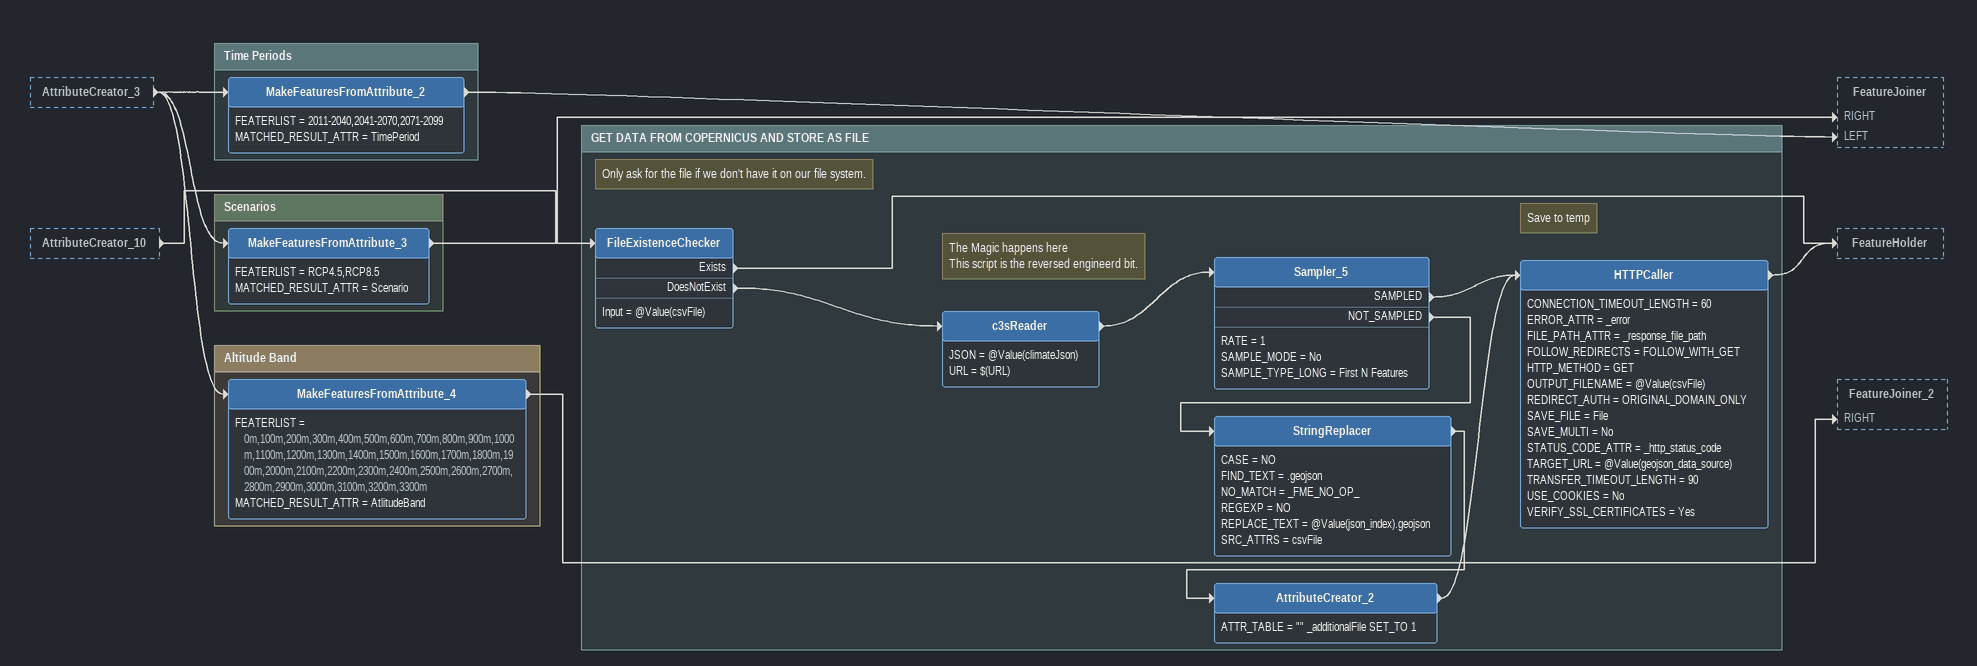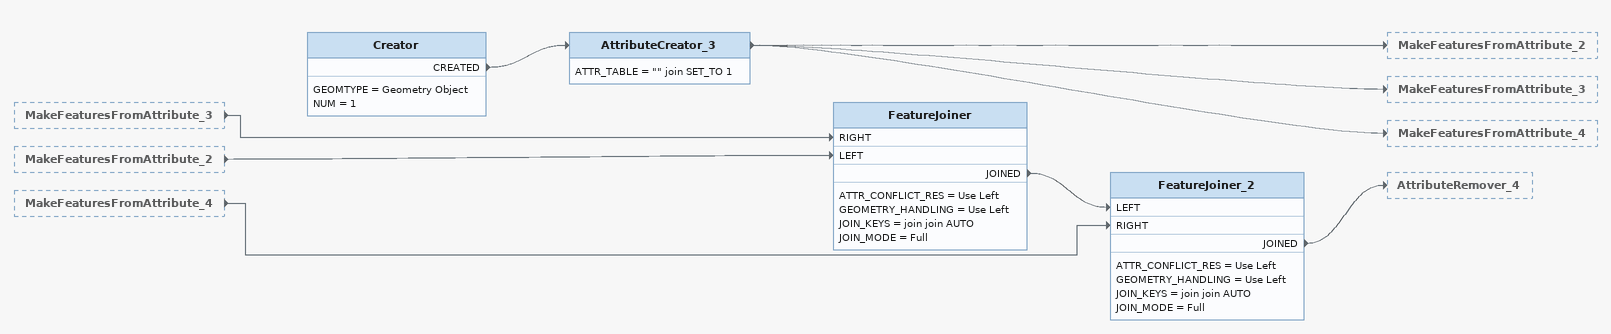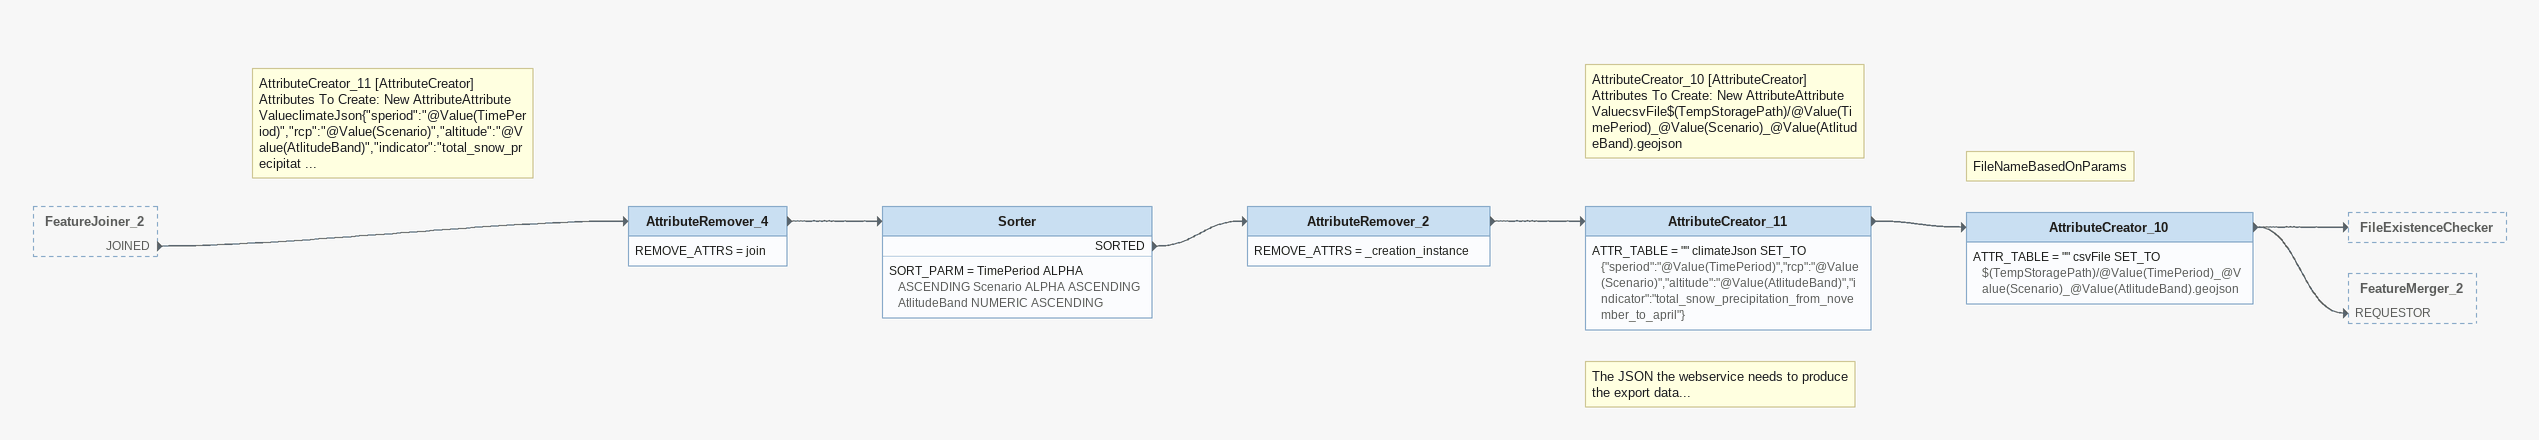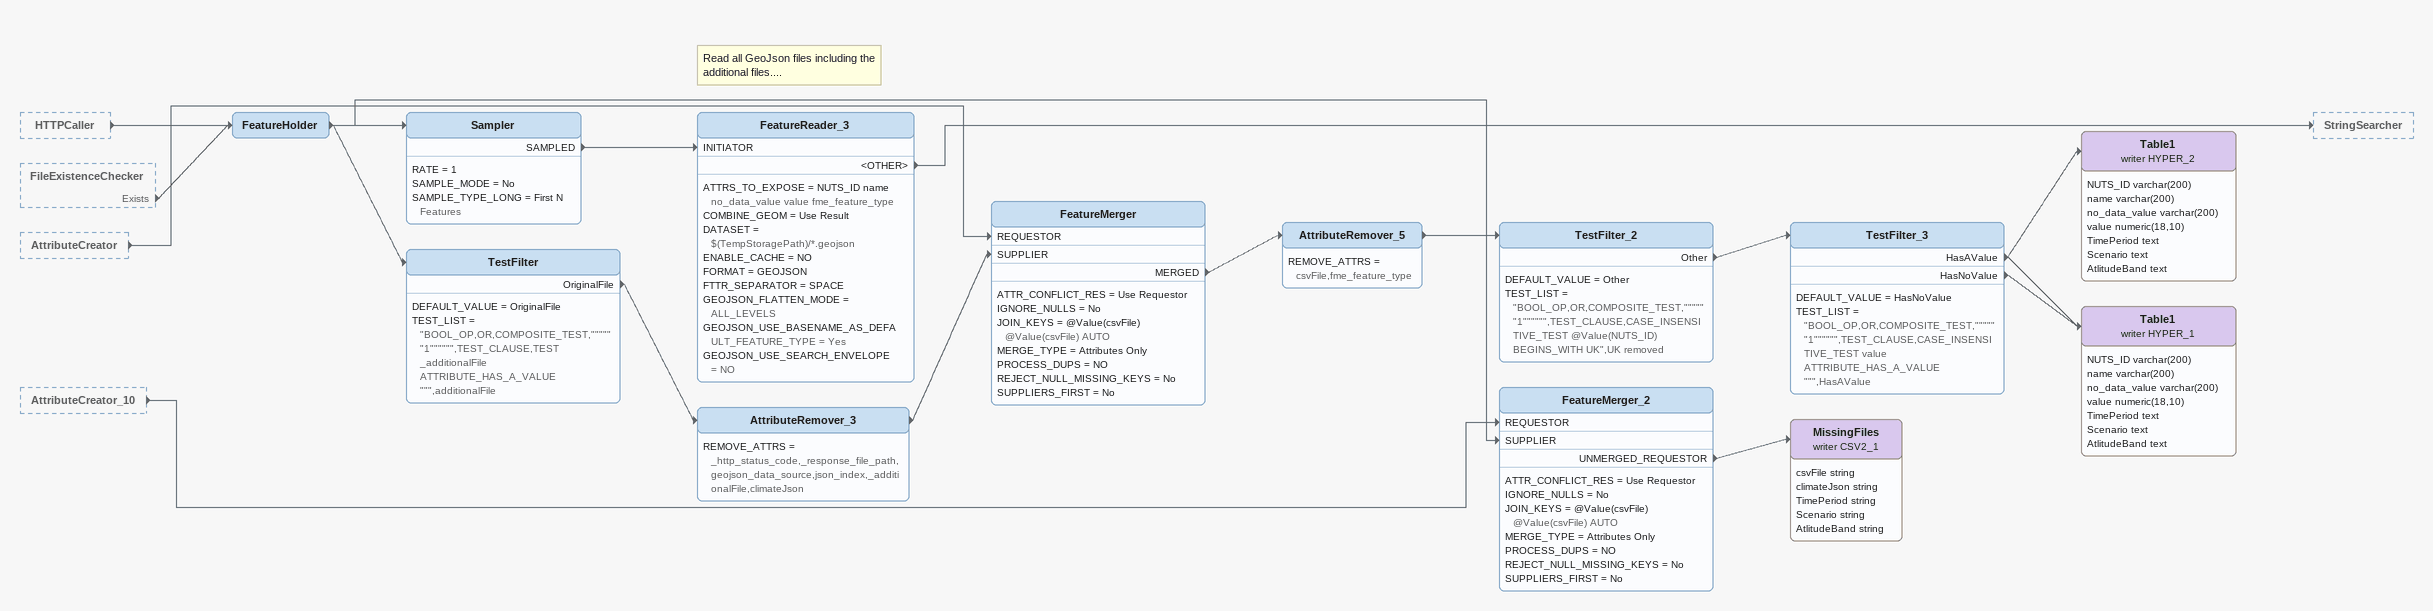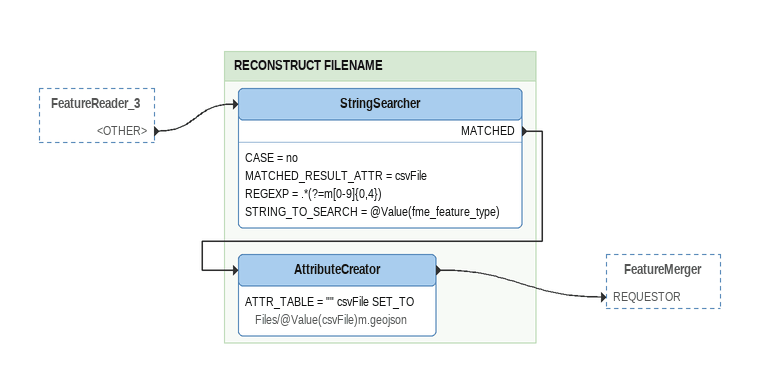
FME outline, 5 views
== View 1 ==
AttributeCreator_3 [outside]
    -> MakeFeaturesFromAttribute_2
    -> MakeFeaturesFromAttribute_3
    -> MakeFeaturesFromAttribute_4
AttributeCreator_10 [outside]
    -> FileExistenceChecker

Bookmark: Time Periods
MakeFeaturesFromAttribute_2
    FEATERLIST = 2011-2040,2041-2070,2071-2099
    MATCHED_RESULT_ATTR = TimePeriod
    -> FeatureJoiner [LEFT]

Bookmark: Scenarios
MakeFeaturesFromAttribute_3
    FEATERLIST = RCP4.5,RCP8.5
    MATCHED_RESULT_ATTR = Scenario
    -> FeatureJoiner [RIGHT]

Bookmark: Altitude Band
MakeFeaturesFromAttribute_4
    FEATERLIST = 0m,100m,200m,300m,400m,500m,600m,700m,800m,900m,1000m,1100m,1200m,1300m,1400m,1500m,1600m,1700m,1800m,1900m,2000m,2100m,2200m,2300m,2400m,2500m,2600m,2700m,2800m,2900m,3000m,3100m,3200m,3300m
    MATCHED_RESULT_ATTR = AtlitudeBand
    -> FeatureJoiner_2 [RIGHT]

Bookmark: GET DATA FROM COPERNICUS AND STORE AS FILE
Note: Only ask for the file if we don't have it on our file system.
FileExistenceChecker
    Input = @Value(csvFile)
    Exists -> FeatureHolder
    DoesNotExist -> c3sReader
Note: The Magic happens here / This script is the reversed engineerd bit.
c3sReader
    JSON = @Value(climateJson)
    URL = $(URL)
    -> Sampler_5
Sampler_5
    RATE = 1
    SAMPLE_MODE = No
    SAMPLE_TYPE_LONG = First N Features
    SAMPLED -> HTTPCaller
    NOT_SAMPLED -> StringReplacer
StringReplacer
    CASE = NO
    FIND_TEXT = .geojson
    NO_MATCH = _FME_NO_OP_
    REGEXP = NO
    REPLACE_TEXT = @Value(json_index).geojson
    SRC_ATTRS = csvFile
    -> AttributeCreator_2
AttributeCreator_2
    ATTR_TABLE = "" _additionalFile SET_TO 1
    -> HTTPCaller
Note: Save to temp
HTTPCaller
    CONNECTION_TIMEOUT_LENGTH = 60
    ERROR_ATTR = _error
    FILE_PATH_ATTR = _response_file_path
    FOLLOW_REDIRECTS = FOLLOW_WITH_GET
    HTTP_METHOD = GET
    OUTPUT_FILENAME = @Value(csvFile)
    REDIRECT_AUTH = ORIGINAL_DOMAIN_ONLY
    SAVE_FILE = File
    SAVE_MULTI = No
    STATUS_CODE_ATTR = _http_status_code
    TARGET_URL = @Value(geojson_data_source)
    TRANSFER_TIMEOUT_LENGTH = 90
    USE_COOKIES = No
    VERIFY_SSL_CERTIFICATES = Yes
    -> FeatureHolder

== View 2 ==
MakeFeaturesFromAttribute_3 [outside]
    -> FeatureJoiner [RIGHT]
MakeFeaturesFromAttribute_2 [outside]
    -> FeatureJoiner [LEFT]
MakeFeaturesFromAttribute_4 [outside]
    -> FeatureJoiner_2 [RIGHT]
Creator
    GEOMTYPE = Geometry Object
    NUM = 1
    CREATED -> AttributeCreator_3
AttributeCreator_3
    ATTR_TABLE = "" join SET_TO 1
    -> MakeFeaturesFromAttribute_2
    -> MakeFeaturesFromAttribute_3
    -> MakeFeaturesFromAttribute_4
FeatureJoiner
    ATTR_CONFLICT_RES = Use Left
    GEOMETRY_HANDLING = Use Left
    JOIN_KEYS = join join AUTO
    JOIN_MODE = Full
    JOINED -> FeatureJoiner_2 [LEFT]
FeatureJoiner_2
    ATTR_CONFLICT_RES = Use Left
    GEOMETRY_HANDLING = Use Left
    JOIN_KEYS = join join AUTO
    JOIN_MODE = Full
    JOINED -> AttributeRemover_4

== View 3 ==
FeatureJoiner_2 [outside]
    JOINED -> AttributeRemover_4
AttributeRemover_4
    REMOVE_ATTRS = join
    -> Sorter
Sorter
    SORT_PARM = TimePeriod ALPHA ASCENDING Scenario ALPHA ASCENDING AtlitudeBand NUMERIC ASCENDING
    SORTED -> AttributeRemover_2
AttributeRemover_2
    REMOVE_ATTRS = _creation_instance
    -> AttributeCreator_11
Note: AttributeCreator_11 [AttributeCreator] / Attributes To Create: New AttributeAttribute ValueclimateJson{"speriod":"@Value(TimePeriod)","rcp":"@Value(Scenario)","altitude":"@Value(AtlitudeBand)","indicator":"total_snow_precipitat ...
Note: The JSON the webservice needs to produce the export data...
AttributeCreator_11
    ATTR_TABLE = "" climateJson SET_TO {"speriod":"@Value(TimePeriod)","rcp":"@Value(Scenario)","altitude":"@Value(AtlitudeBand)","indicator":"total_snow_precipitation_from_november_to_april"}
    -> AttributeCreator_10
Note: AttributeCreator_10 [AttributeCreator] / Attributes To Create: New AttributeAttribute ValuecsvFile$(TempStoragePath)/@Value(TimePeriod)_@Value(Scenario)_@Value(AtlitudeBand).geojson
Note: FileNameBasedOnParams
AttributeCreator_10
    ATTR_TABLE = "" csvFile SET_TO $(TempStoragePath)/@Value(TimePeriod)_@Value(Scenario)_@Value(AtlitudeBand).geojson
    -> FileExistenceChecker
    -> FeatureMerger_2 [REQUESTOR]

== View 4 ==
HTTPCaller [outside]
    -> FeatureHolder
FileExistenceChecker [outside]
    Exists -> FeatureHolder
AttributeCreator [outside]
    -> FeatureMerger [REQUESTOR]
AttributeCreator_10 [outside]
    -> FeatureMerger_2 [REQUESTOR]
FeatureHolder
    -> Sampler
    -> TestFilter
    -> FeatureMerger_2 [SUPPLIER]
Sampler
    RATE = 1
    SAMPLE_MODE = No
    SAMPLE_TYPE_LONG = First N Features
    SAMPLED -> FeatureReader_3 [INITIATOR]
Note: Read all GeoJson files including the additional files....
FeatureReader_3
    ATTRS_TO_EXPOSE = NUTS_ID name no_data_value value fme_feature_type
    COMBINE_GEOM = Use Result
    DATASET = $(TempStoragePath)/*.geojson
    ENABLE_CACHE = NO
    FORMAT = GEOJSON
    FTTR_SEPARATOR = SPACE
    GEOJSON_FLATTEN_MODE = ALL_LEVELS
    GEOJSON_USE_BASENAME_AS_DEFAULT_FEATURE_TYPE = Yes
    GEOJSON_USE_SEARCH_ENVELOPE = NO
    <OTHER> -> StringSearcher
TestFilter
    DEFAULT_VALUE = OriginalFile
    TEST_LIST = "BOOL_OP,OR,COMPOSITE_TEST,""""""1"""""",TEST_CLAUSE,TEST _additionalFile ATTRIBUTE_HAS_A_VALUE """,additionalFile
    OriginalFile -> AttributeRemover_3
AttributeRemover_3
    REMOVE_ATTRS = _http_status_code,_response_file_path,geojson_data_source,json_index,_additionalFile,climateJson
    -> FeatureMerger [SUPPLIER]
FeatureMerger
    ATTR_CONFLICT_RES = Use Requestor
    IGNORE_NULLS = No
    JOIN_KEYS = @Value(csvFile) @Value(csvFile) AUTO
    MERGE_TYPE = Attributes Only
    PROCESS_DUPS = NO
    REJECT_NULL_MISSING_KEYS = No
    SUPPLIERS_FIRST = No
    MERGED -> AttributeRemover_5
AttributeRemover_5
    REMOVE_ATTRS = csvFile,fme_feature_type
    -> TestFilter_2
TestFilter_2
    DEFAULT_VALUE = Other
    TEST_LIST = "BOOL_OP,OR,COMPOSITE_TEST,""""""1"""""",TEST_CLAUSE,CASE_INSENSITIVE_TEST @Value(NUTS_ID) BEGINS_WITH UK",UK removed
    Other -> TestFilter_3
TestFilter_3
    DEFAULT_VALUE = HasNoValue
    TEST_LIST = "BOOL_OP,OR,COMPOSITE_TEST,""""""1"""""",TEST_CLAUSE,CASE_INSENSITIVE_TEST value ATTRIBUTE_HAS_A_VALUE """,HasAValue
    HasAValue -> Table1 (writer HYPER_1)
    HasAValue -> Table1 (writer HYPER_2)
    HasNoValue -> Table1 (writer HYPER_1)
Table1 (writer HYPER_2)
    attributes: NUTS_ID varchar(200), name varchar(200), no_data_value varchar(200), value numeric(18,10), TimePeriod text, Scenario text, AtlitudeBand text
Table1 (writer HYPER_1)
    attributes: NUTS_ID varchar(200), name varchar(200), no_data_value varchar(200), value numeric(18,10), TimePeriod text, Scenario text, AtlitudeBand text
FeatureMerger_2
    ATTR_CONFLICT_RES = Use Requestor
    IGNORE_NULLS = No
    JOIN_KEYS = @Value(csvFile) @Value(csvFile) AUTO
    MERGE_TYPE = Attributes Only
    PROCESS_DUPS = NO
    REJECT_NULL_MISSING_KEYS = No
    SUPPLIERS_FIRST = No
    UNMERGED_REQUESTOR -> MissingFiles (writer CSV2_1)
MissingFiles (writer CSV2_1)
    attributes: csvFile string, climateJson string, TimePeriod string, Scenario string, AtlitudeBand string

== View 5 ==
FeatureReader_3 [outside]
    <OTHER> -> StringSearcher

Bookmark: RECONSTRUCT FILENAME
StringSearcher
    CASE = no
    MATCHED_RESULT_ATTR = csvFile
    REGEXP = .*(?=m[0-9]{0,4})
    STRING_TO_SEARCH = @Value(fme_feature_type)
    MATCHED -> AttributeCreator
AttributeCreator
    ATTR_TABLE = "" csvFile SET_TO Files/@Value(csvFile)m.geojson
    -> FeatureMerger [REQUESTOR]
